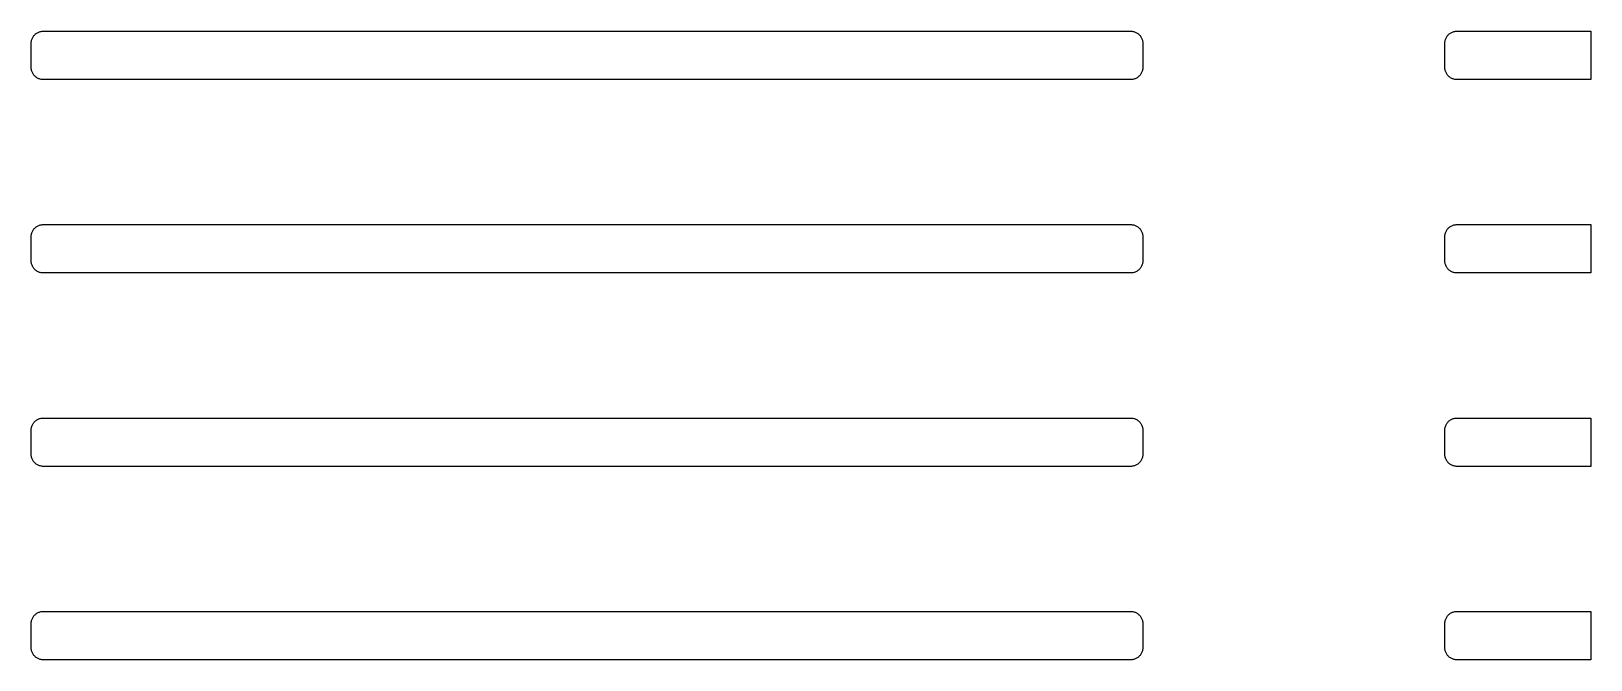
# Model space of a CAD drawing. Header units: metres. Extents: x -163 to 163, y -163 to 163.
# Drawn here: x -44.7 to -5.97, y 80.4 to 96 of the extents above; entities that cross this region are included whole.
import ezdxf

# ---------------------------------------------------------------- set-up
doc = ezdxf.new("R2010")
doc.units = ezdxf.units.M

msp = doc.modelspace()

# ---------------------------------------------------------------- linework, layer by layer
for p, q in [((-44.6989, 95.701), (-44.6983, 95.7199)), ((-44.6989, 95.101), (-44.6989, 95.701)), ((-44.6983, 95.7199), (-44.6966, 95.7386)), ((-44.6966, 95.7386), (-44.6936, 95.7573)), ((-44.6936, 95.7573), (-44.6895, 95.7757)), ((-44.6895, 95.7757), (-44.6843, 95.7937)), ((-44.6843, 95.7937), (-44.6779, 95.8115)), ((-44.6779, 95.8115), (-44.6704, 95.8288)), ((-44.6704, 95.8288), (-44.6618, 95.8456)), ((-44.6618, 95.8456), (-44.6523, 95.8618)), ((-44.6523, 95.8618), (-44.6416, 95.8774)), ((-44.6416, 95.8774), (-44.6301, 95.8923)), ((-44.6301, 95.8923), (-44.6176, 95.9064)), ((-44.6176, 95.9064), (-44.6043, 95.9197)), ((-44.6043, 95.9197), (-44.5902, 95.9322)), ((-44.5902, 95.9322), (-44.5753, 95.9437)), ((-44.5753, 95.9437), (-44.5597, 95.9543)), ((-44.5597, 95.9543), (-44.5435, 95.9639)), ((-44.5435, 95.9639), (-44.5267, 95.9725)), ((-44.5267, 95.9725), (-44.5094, 95.98)), ((-44.5094, 95.98), (-44.4917, 95.9864)), ((-44.4917, 95.9864), (-44.4736, 95.9916)), ((-44.4736, 95.9916), (-44.4552, 95.9957)), ((-44.4552, 95.9957), (-44.4366, 95.9987)), ((-44.4366, 95.9987), (-44.4178, 96.0004)), ((-44.4178, 96.0004), (-44.3989, 96.001)), ((-44.3989, 96.001), (-17.3989, 96.001)), ((-17.3989, 96.001), (-17.3801, 96.0004)), ((-17.3801, 96.0004), (-17.3613, 95.9987)), ((-17.3613, 95.9987), (-17.3427, 95.9957)), ((-17.3427, 95.9957), (-17.3243, 95.9916)), ((-17.3243, 95.9916), (-17.3062, 95.9864)), ((-17.3062, 95.9864), (-17.2885, 95.98)), ((-17.2885, 95.98), (-17.2712, 95.9725)), ((-17.2712, 95.9725), (-17.2544, 95.9639)), ((-17.2544, 95.9639), (-17.2382, 95.9543)), ((-17.2382, 95.9543), (-17.2226, 95.9437)), ((-17.2226, 95.9437), (-17.2077, 95.9322)), ((-17.2077, 95.9322), (-17.1936, 95.9197)), ((-17.1936, 95.9197), (-17.1803, 95.9064)), ((-17.1803, 95.9064), (-17.1678, 95.8923)), ((-17.1678, 95.8923), (-17.1562, 95.8774)), ((-17.1562, 95.8774), (-17.1456, 95.8618)), ((-17.1456, 95.8618), (-17.1361, 95.8456)), ((-17.1361, 95.8456), (-17.1275, 95.8288)), ((-17.1275, 95.8288), (-17.12, 95.8115)), ((-17.12, 95.8115), (-17.1136, 95.7937)), ((-17.1136, 95.7937), (-17.1084, 95.7757)), ((-17.1084, 95.7757), (-17.1043, 95.7573)), ((-17.1043, 95.7573), (-17.1013, 95.7386)), ((-17.1013, 95.7386), (-17.0995, 95.7199)), ((-17.0995, 95.7199), (-17.099, 95.701)), ((-17.099, 95.701), (-17.099, 95.101)), ((-9.59894, 95.701), (-9.59836, 95.7199)), ((-9.59894, 95.101), (-9.59894, 95.701)), ((-9.59836, 95.7199), (-9.59657, 95.7386)), ((-9.59657, 95.7386), (-9.59363, 95.7573)), ((-9.59363, 95.7573), (-9.58952, 95.7757)), ((-9.58952, 95.7757), (-9.58426, 95.7937)), ((-9.58426, 95.7937), (-9.57788, 95.8115)), ((-9.57788, 95.8115), (-9.57039, 95.8288)), ((-9.57039, 95.8288), (-9.56184, 95.8456)), ((-9.56184, 95.8456), (-9.55225, 95.8618)), ((-9.55225, 95.8618), (-9.54166, 95.8774)), ((-9.54166, 95.8774), (-9.53011, 95.8923)), ((-9.53011, 95.8923), (-9.51764, 95.9064)), ((-9.51764, 95.9064), (-9.5043, 95.9197)), ((-9.5043, 95.9197), (-9.49017, 95.9322)), ((-9.49017, 95.9322), (-9.47528, 95.9437)), ((-9.47528, 95.9437), (-9.45969, 95.9543)), ((-9.45969, 95.9543), (-9.44347, 95.9639)), ((-9.44347, 95.9639), (-9.42668, 95.9725)), ((-9.42668, 95.9725), (-9.40938, 95.98)), ((-9.40938, 95.98), (-9.39165, 95.9864)), ((-9.39165, 95.9864), (-9.37355, 95.9916)), ((-9.37355, 95.9916), (-9.35516, 95.9957)), ((-9.35516, 95.9957), (-9.33655, 95.9987)), ((-9.33655, 95.9987), (-9.31778, 96.0004)), ((-9.31778, 96.0004), (-9.29895, 96.001)), ((-9.29895, 96.001), (-5.97498, 96.001)), ((-5.97498, 96.001), (-5.97498, 94.801)), ((-44.6983, 95.0822), (-44.6989, 95.101)), ((-44.6966, 95.0634), (-44.6983, 95.0822)), ((-44.6936, 95.0448), (-44.6966, 95.0634)), ((-44.6895, 95.0264), (-44.6936, 95.0448)), ((-44.6843, 95.0083), (-44.6895, 95.0264)), ((-44.6779, 94.9906), (-44.6843, 95.0083)), ((-44.6704, 94.9733), (-44.6779, 94.9906)), ((-44.6618, 94.9565), (-44.6704, 94.9733)), ((-44.6523, 94.9403), (-44.6618, 94.9565)), ((-44.6416, 94.9247), (-44.6523, 94.9403)), ((-44.6301, 94.9098), (-44.6416, 94.9247)), ((-44.6176, 94.8957), (-44.6301, 94.9098)), ((-44.6043, 94.8824), (-44.6176, 94.8957)), ((-44.5902, 94.8699), (-44.6043, 94.8824)), ((-17.1936, 94.8824), (-17.2077, 94.8699)), ((-17.1803, 94.8957), (-17.1936, 94.8824)), ((-17.1678, 94.9098), (-17.1803, 94.8957)), ((-17.1562, 94.9247), (-17.1678, 94.9098)), ((-17.1456, 94.9403), (-17.1562, 94.9247)), ((-17.1361, 94.9565), (-17.1456, 94.9403)), ((-17.1275, 94.9733), (-17.1361, 94.9565)), ((-17.12, 94.9906), (-17.1275, 94.9733)), ((-17.1136, 95.0083), (-17.12, 94.9906)), ((-17.1084, 95.0264), (-17.1136, 95.0083)), ((-17.1043, 95.0448), (-17.1084, 95.0264)), ((-17.1013, 95.0634), (-17.1043, 95.0448)), ((-17.0995, 95.0822), (-17.1013, 95.0634)), ((-17.099, 95.101), (-17.0995, 95.0822)), ((-9.59836, 95.0822), (-9.59894, 95.101)), ((-9.59657, 95.0634), (-9.59836, 95.0822)), ((-9.59363, 95.0448), (-9.59657, 95.0634)), ((-9.58952, 95.0264), (-9.59363, 95.0448)), ((-9.58426, 95.0083), (-9.58952, 95.0264)), ((-9.57788, 94.9906), (-9.58426, 95.0083)), ((-9.57039, 94.9733), (-9.57788, 94.9906)), ((-9.56184, 94.9565), (-9.57039, 94.9733)), ((-9.55225, 94.9403), (-9.56184, 94.9565)), ((-9.54166, 94.9247), (-9.55225, 94.9403)), ((-9.53011, 94.9098), (-9.54166, 94.9247)), ((-9.51764, 94.8957), (-9.53011, 94.9098)), ((-9.5043, 94.8824), (-9.51764, 94.8957)), ((-9.49017, 94.8699), (-9.5043, 94.8824)), ((-44.5753, 94.8583), (-44.5902, 94.8699)), ((-44.5597, 94.8477), (-44.5753, 94.8583)), ((-44.5435, 94.8382), (-44.5597, 94.8477)), ((-44.5267, 94.8296), (-44.5435, 94.8382)), ((-44.5094, 94.8221), (-44.5267, 94.8296)), ((-44.4917, 94.8157), (-44.5094, 94.8221)), ((-44.4736, 94.8105), (-44.4917, 94.8157)), ((-44.4552, 94.8064), (-44.4736, 94.8105)), ((-44.4366, 94.8034), (-44.4552, 94.8064)), ((-44.4178, 94.8016), (-44.4366, 94.8034)), ((-44.3989, 94.801), (-44.4178, 94.8016)), ((-17.3989, 94.801), (-44.3989, 94.801)), ((-17.3801, 94.8016), (-17.3989, 94.801)), ((-17.3613, 94.8034), (-17.3801, 94.8016)), ((-17.3427, 94.8064), (-17.3613, 94.8034)), ((-17.3243, 94.8105), (-17.3427, 94.8064)), ((-17.3062, 94.8157), (-17.3243, 94.8105)), ((-17.2885, 94.8221), (-17.3062, 94.8157)), ((-17.2712, 94.8296), (-17.2885, 94.8221)), ((-17.2544, 94.8382), (-17.2712, 94.8296)), ((-17.2382, 94.8477), (-17.2544, 94.8382)), ((-17.2226, 94.8583), (-17.2382, 94.8477)), ((-17.2077, 94.8699), (-17.2226, 94.8583)), ((-9.47528, 94.8583), (-9.49017, 94.8699)), ((-9.45969, 94.8477), (-9.47528, 94.8583)), ((-9.44347, 94.8382), (-9.45969, 94.8477)), ((-9.42668, 94.8296), (-9.44347, 94.8382)), ((-9.40938, 94.8221), (-9.42668, 94.8296)), ((-9.39165, 94.8157), (-9.40938, 94.8221)), ((-9.37355, 94.8105), (-9.39165, 94.8157)), ((-9.35516, 94.8064), (-9.37355, 94.8105)), ((-9.33655, 94.8034), (-9.35516, 94.8064)), ((-9.31778, 94.8016), (-9.33655, 94.8034)), ((-9.29895, 94.801), (-9.31778, 94.8016)), ((-5.97498, 94.801), (-9.29895, 94.801)), ((-44.6843, 90.9937), (-44.6779, 91.0115)), ((-44.6779, 91.0115), (-44.6704, 91.0288)), ((-44.6704, 91.0288), (-44.6618, 91.0456)), ((-44.6618, 91.0456), (-44.6523, 91.0618)), ((-44.6523, 91.0618), (-44.6416, 91.0774)), ((-44.6416, 91.0774), (-44.6301, 91.0923)), ((-44.6301, 91.0923), (-44.6176, 91.1064)), ((-44.6176, 91.1064), (-44.6043, 91.1197)), ((-44.6043, 91.1197), (-44.5902, 91.1322)), ((-44.5902, 91.1322), (-44.5753, 91.1438)), ((-44.5753, 91.1438), (-44.5597, 91.1543)), ((-44.5597, 91.1543), (-44.5435, 91.1639)), ((-44.5435, 91.1639), (-44.5267, 91.1725)), ((-44.5267, 91.1725), (-44.5094, 91.18)), ((-44.5094, 91.18), (-44.4917, 91.1864)), ((-44.4917, 91.1864), (-44.4736, 91.1916)), ((-44.4736, 91.1916), (-44.4552, 91.1957)), ((-44.4552, 91.1957), (-44.4366, 91.1987)), ((-44.4366, 91.1987), (-44.4178, 91.2005)), ((-44.4178, 91.2005), (-44.3989, 91.201)), ((-44.3989, 91.201), (-17.3989, 91.201)), ((-17.3989, 91.201), (-17.3801, 91.2005)), ((-17.3801, 91.2005), (-17.3613, 91.1987)), ((-17.3613, 91.1987), (-17.3427, 91.1957)), ((-17.3427, 91.1957), (-17.3243, 91.1916)), ((-17.3243, 91.1916), (-17.3062, 91.1864)), ((-17.3062, 91.1864), (-17.2885, 91.18)), ((-17.2885, 91.18), (-17.2712, 91.1725)), ((-17.2712, 91.1725), (-17.2544, 91.1639)), ((-17.2544, 91.1639), (-17.2382, 91.1543)), ((-17.2382, 91.1543), (-17.2226, 91.1438)), ((-17.2226, 91.1438), (-17.2077, 91.1322)), ((-17.2077, 91.1322), (-17.1936, 91.1197)), ((-17.1936, 91.1197), (-17.1803, 91.1064)), ((-17.1803, 91.1064), (-17.1678, 91.0923)), ((-17.1678, 91.0923), (-17.1562, 91.0774)), ((-17.1562, 91.0774), (-17.1456, 91.0618)), ((-17.1456, 91.0618), (-17.1361, 91.0456)), ((-17.1361, 91.0456), (-17.1275, 91.0288)), ((-17.1275, 91.0288), (-17.12, 91.0115)), ((-17.12, 91.0115), (-17.1136, 90.9937)), ((-9.58426, 90.9937), (-9.57788, 91.0115)), ((-9.57788, 91.0115), (-9.57039, 91.0288)), ((-9.57039, 91.0288), (-9.56184, 91.0456)), ((-9.56184, 91.0456), (-9.55225, 91.0618)), ((-9.55225, 91.0618), (-9.54166, 91.0774)), ((-9.54166, 91.0774), (-9.53011, 91.0923)), ((-9.53011, 91.0923), (-9.51764, 91.1064)), ((-9.51764, 91.1064), (-9.5043, 91.1197)), ((-9.5043, 91.1197), (-9.49017, 91.1322)), ((-9.49017, 91.1322), (-9.47528, 91.1438)), ((-9.47528, 91.1438), (-9.45969, 91.1543)), ((-9.45969, 91.1543), (-9.44347, 91.1639)), ((-9.44347, 91.1639), (-9.42668, 91.1725)), ((-9.42668, 91.1725), (-9.40938, 91.18)), ((-9.40938, 91.18), (-9.39165, 91.1864)), ((-9.39165, 91.1864), (-9.37355, 91.1916)), ((-9.37355, 91.1916), (-9.35516, 91.1957)), ((-9.35516, 91.1957), (-9.33655, 91.1987)), ((-9.33655, 91.1987), (-9.31778, 91.2005)), ((-9.31778, 91.2005), (-9.29895, 91.201)), ((-9.29895, 91.201), (-5.97498, 91.201)), ((-5.97498, 91.201), (-5.97498, 90.001)), ((-44.6989, 90.901), (-44.6983, 90.9199)), ((-44.6989, 90.301), (-44.6989, 90.901)), ((-44.6983, 90.9199), (-44.6966, 90.9386)), ((-44.6966, 90.9386), (-44.6936, 90.9573)), ((-44.6936, 90.9573), (-44.6895, 90.9756)), ((-44.6895, 90.9756), (-44.6843, 90.9937)), ((-17.1136, 90.9937), (-17.1084, 90.9756)), ((-17.1084, 90.9756), (-17.1043, 90.9573)), ((-17.1043, 90.9573), (-17.1013, 90.9386)), ((-17.1013, 90.9386), (-17.0995, 90.9199)), ((-17.0995, 90.9199), (-17.099, 90.901)), ((-17.099, 90.901), (-17.099, 90.301)), ((-9.59894, 90.901), (-9.59836, 90.9199)), ((-9.59894, 90.301), (-9.59894, 90.901)), ((-9.59836, 90.9199), (-9.59657, 90.9386)), ((-9.59657, 90.9386), (-9.59363, 90.9573)), ((-9.59363, 90.9573), (-9.58952, 90.9756)), ((-9.58952, 90.9756), (-9.58426, 90.9937)), ((-44.6983, 90.2822), (-44.6989, 90.301)), ((-44.6966, 90.2634), (-44.6983, 90.2822)), ((-44.6936, 90.2448), (-44.6966, 90.2634)), ((-44.6895, 90.2264), (-44.6936, 90.2448)), ((-17.1043, 90.2448), (-17.1084, 90.2264)), ((-17.1013, 90.2634), (-17.1043, 90.2448)), ((-17.0995, 90.2822), (-17.1013, 90.2634)), ((-17.099, 90.301), (-17.0995, 90.2822)), ((-9.59836, 90.2822), (-9.59894, 90.301)), ((-9.59657, 90.2634), (-9.59836, 90.2822)), ((-9.59363, 90.2448), (-9.59657, 90.2634)), ((-9.58952, 90.2264), (-9.59363, 90.2448)), ((-44.6843, 90.2083), (-44.6895, 90.2264)), ((-44.6779, 90.1906), (-44.6843, 90.2083)), ((-44.6704, 90.1733), (-44.6779, 90.1906)), ((-44.6618, 90.1565), (-44.6704, 90.1733)), ((-44.6523, 90.1403), (-44.6618, 90.1565)), ((-44.6416, 90.1247), (-44.6523, 90.1403)), ((-44.6301, 90.1098), (-44.6416, 90.1247)), ((-44.6176, 90.0957), (-44.6301, 90.1098)), ((-44.6043, 90.0824), (-44.6176, 90.0957)), ((-44.5902, 90.0699), (-44.6043, 90.0824)), ((-44.5753, 90.0583), (-44.5902, 90.0699)), ((-44.5597, 90.0477), (-44.5753, 90.0583)), ((-44.5435, 90.0381), (-44.5597, 90.0477)), ((-44.5267, 90.0296), (-44.5435, 90.0381)), ((-44.5094, 90.0221), (-44.5267, 90.0296)), ((-44.4917, 90.0157), (-44.5094, 90.0221)), ((-44.4736, 90.0105), (-44.4917, 90.0157)), ((-44.4552, 90.0064), (-44.4736, 90.0105)), ((-44.4366, 90.0034), (-44.4552, 90.0064)), ((-44.4178, 90.0016), (-44.4366, 90.0034)), ((-44.3989, 90.001), (-44.4178, 90.0016)), ((-17.3989, 90.001), (-44.3989, 90.001)), ((-17.3801, 90.0016), (-17.3989, 90.001)), ((-17.3613, 90.0034), (-17.3801, 90.0016)), ((-17.3427, 90.0064), (-17.3613, 90.0034)), ((-17.3243, 90.0105), (-17.3427, 90.0064)), ((-17.3062, 90.0157), (-17.3243, 90.0105)), ((-17.2885, 90.0221), (-17.3062, 90.0157)), ((-17.2712, 90.0296), (-17.2885, 90.0221)), ((-17.2544, 90.0381), (-17.2712, 90.0296)), ((-17.2382, 90.0477), (-17.2544, 90.0381)), ((-17.2226, 90.0583), (-17.2382, 90.0477)), ((-17.2077, 90.0699), (-17.2226, 90.0583)), ((-17.1936, 90.0824), (-17.2077, 90.0699)), ((-17.1803, 90.0957), (-17.1936, 90.0824)), ((-17.1678, 90.1098), (-17.1803, 90.0957)), ((-17.1562, 90.1247), (-17.1678, 90.1098)), ((-17.1456, 90.1403), (-17.1562, 90.1247)), ((-17.1361, 90.1565), (-17.1456, 90.1403)), ((-17.1275, 90.1733), (-17.1361, 90.1565)), ((-17.12, 90.1906), (-17.1275, 90.1733)), ((-17.1136, 90.2083), (-17.12, 90.1906)), ((-17.1084, 90.2264), (-17.1136, 90.2083)), ((-9.58426, 90.2083), (-9.58952, 90.2264)), ((-9.57788, 90.1906), (-9.58426, 90.2083)), ((-9.57039, 90.1733), (-9.57788, 90.1906)), ((-9.56184, 90.1565), (-9.57039, 90.1733)), ((-9.55225, 90.1403), (-9.56184, 90.1565)), ((-9.54166, 90.1247), (-9.55225, 90.1403)), ((-9.53011, 90.1098), (-9.54166, 90.1247)), ((-9.51764, 90.0957), (-9.53011, 90.1098)), ((-9.5043, 90.0824), (-9.51764, 90.0957)), ((-9.49017, 90.0699), (-9.5043, 90.0824)), ((-9.47528, 90.0583), (-9.49017, 90.0699)), ((-9.45969, 90.0477), (-9.47528, 90.0583)), ((-9.44347, 90.0381), (-9.45969, 90.0477)), ((-9.42668, 90.0296), (-9.44347, 90.0381)), ((-9.40938, 90.0221), (-9.42668, 90.0296)), ((-9.39165, 90.0157), (-9.40938, 90.0221)), ((-9.37355, 90.0105), (-9.39165, 90.0157)), ((-9.35516, 90.0064), (-9.37355, 90.0105)), ((-9.33655, 90.0034), (-9.35516, 90.0064)), ((-9.31778, 90.0016), (-9.33655, 90.0034)), ((-9.29895, 90.001), (-9.31778, 90.0016)), ((-5.97498, 90.001), (-9.29895, 90.001)), ((-44.5597, 86.3543), (-44.5435, 86.3639)), ((-44.5435, 86.3639), (-44.5267, 86.3725)), ((-44.5267, 86.3725), (-44.5094, 86.38)), ((-44.5094, 86.38), (-44.4917, 86.3864)), ((-44.4917, 86.3864), (-44.4736, 86.3916)), ((-44.4736, 86.3916), (-44.4552, 86.3957)), ((-44.4552, 86.3957), (-44.4366, 86.3987)), ((-44.4366, 86.3987), (-44.4178, 86.4005)), ((-44.4178, 86.4005), (-44.3989, 86.401)), ((-44.3989, 86.401), (-17.3989, 86.401)), ((-17.3989, 86.401), (-17.3801, 86.4005)), ((-17.3801, 86.4005), (-17.3613, 86.3987)), ((-17.3613, 86.3987), (-17.3427, 86.3957)), ((-17.3427, 86.3957), (-17.3243, 86.3916)), ((-17.3243, 86.3916), (-17.3062, 86.3864)), ((-17.3062, 86.3864), (-17.2885, 86.38)), ((-17.2885, 86.38), (-17.2712, 86.3725)), ((-17.2712, 86.3725), (-17.2544, 86.3639)), ((-17.2544, 86.3639), (-17.2382, 86.3543)), ((-9.45969, 86.3543), (-9.44347, 86.3639)), ((-9.44347, 86.3639), (-9.42668, 86.3725)), ((-9.42668, 86.3725), (-9.40938, 86.38)), ((-9.40938, 86.38), (-9.39165, 86.3864)), ((-9.39165, 86.3864), (-9.37355, 86.3916)), ((-9.37355, 86.3916), (-9.35516, 86.3957)), ((-9.35516, 86.3957), (-9.33655, 86.3987)), ((-9.33655, 86.3987), (-9.31778, 86.4005)), ((-9.31778, 86.4005), (-9.29895, 86.401)), ((-9.29895, 86.401), (-5.97498, 86.401)), ((-5.97498, 86.401), (-5.97498, 85.201)), ((-44.6989, 86.101), (-44.6983, 86.1199)), ((-44.6989, 85.501), (-44.6989, 86.101)), ((-44.6983, 86.1199), (-44.6966, 86.1386)), ((-44.6966, 86.1386), (-44.6936, 86.1573)), ((-44.6936, 86.1573), (-44.6895, 86.1756)), ((-44.6895, 86.1756), (-44.6843, 86.1937)), ((-44.6843, 86.1937), (-44.6779, 86.2115)), ((-44.6779, 86.2115), (-44.6704, 86.2288)), ((-44.6704, 86.2288), (-44.6618, 86.2456)), ((-44.6618, 86.2456), (-44.6523, 86.2618)), ((-44.6523, 86.2618), (-44.6416, 86.2774)), ((-44.6416, 86.2774), (-44.6301, 86.2923)), ((-44.6301, 86.2923), (-44.6176, 86.3064)), ((-44.6176, 86.3064), (-44.6043, 86.3197)), ((-44.6043, 86.3197), (-44.5902, 86.3322)), ((-44.5902, 86.3322), (-44.5753, 86.3438)), ((-44.5753, 86.3438), (-44.5597, 86.3543)), ((-17.2382, 86.3543), (-17.2226, 86.3438)), ((-17.2226, 86.3438), (-17.2077, 86.3322)), ((-17.2077, 86.3322), (-17.1936, 86.3197)), ((-17.1936, 86.3197), (-17.1803, 86.3064)), ((-17.1803, 86.3064), (-17.1678, 86.2923)), ((-17.1678, 86.2923), (-17.1562, 86.2774)), ((-17.1562, 86.2774), (-17.1456, 86.2618)), ((-17.1456, 86.2618), (-17.1361, 86.2456)), ((-17.1361, 86.2456), (-17.1275, 86.2288)), ((-17.1275, 86.2288), (-17.12, 86.2115)), ((-17.12, 86.2115), (-17.1136, 86.1937)), ((-17.1136, 86.1937), (-17.1084, 86.1756)), ((-17.1084, 86.1756), (-17.1043, 86.1573)), ((-17.1043, 86.1573), (-17.1013, 86.1386)), ((-17.1013, 86.1386), (-17.0995, 86.1199)), ((-17.0995, 86.1199), (-17.099, 86.101)), ((-17.099, 86.101), (-17.099, 85.501)), ((-9.59894, 86.101), (-9.59836, 86.1199)), ((-9.59894, 85.501), (-9.59894, 86.101)), ((-9.59836, 86.1199), (-9.59657, 86.1386)), ((-9.59657, 86.1386), (-9.59363, 86.1573)), ((-9.59363, 86.1573), (-9.58952, 86.1756)), ((-9.58952, 86.1756), (-9.58426, 86.1937)), ((-9.58426, 86.1937), (-9.57788, 86.2115)), ((-9.57788, 86.2115), (-9.57039, 86.2288)), ((-9.57039, 86.2288), (-9.56184, 86.2456)), ((-9.56184, 86.2456), (-9.55225, 86.2618)), ((-9.55225, 86.2618), (-9.54166, 86.2774)), ((-9.54166, 86.2774), (-9.53011, 86.2923)), ((-9.53011, 86.2923), (-9.51764, 86.3064)), ((-9.51764, 86.3064), (-9.5043, 86.3197)), ((-9.5043, 86.3197), (-9.49017, 86.3322)), ((-9.49017, 86.3322), (-9.47528, 86.3438)), ((-9.47528, 86.3438), (-9.45969, 86.3543)), ((-44.6983, 85.4822), (-44.6989, 85.501)), ((-44.6966, 85.4634), (-44.6983, 85.4822)), ((-44.6936, 85.4448), (-44.6966, 85.4634)), ((-44.6895, 85.4264), (-44.6936, 85.4448)), ((-44.6843, 85.4083), (-44.6895, 85.4264)), ((-44.6779, 85.3906), (-44.6843, 85.4083)), ((-44.6704, 85.3733), (-44.6779, 85.3906)), ((-44.6618, 85.3565), (-44.6704, 85.3733)), ((-44.6523, 85.3403), (-44.6618, 85.3565)), ((-44.6416, 85.3247), (-44.6523, 85.3403)), ((-44.6301, 85.3098), (-44.6416, 85.3247)), ((-44.6176, 85.2957), (-44.6301, 85.3098)), ((-44.6043, 85.2823), (-44.6176, 85.2957)), ((-44.5902, 85.2699), (-44.6043, 85.2823)), ((-44.5753, 85.2583), (-44.5902, 85.2699)), ((-44.5597, 85.2477), (-44.5753, 85.2583)), ((-44.5435, 85.2381), (-44.5597, 85.2477)), ((-44.5267, 85.2296), (-44.5435, 85.2381)), ((-44.5094, 85.2221), (-44.5267, 85.2296)), ((-44.4917, 85.2157), (-44.5094, 85.2221)), ((-44.4736, 85.2105), (-44.4917, 85.2157)), ((-44.4552, 85.2064), (-44.4736, 85.2105)), ((-44.4366, 85.2034), (-44.4552, 85.2064)), ((-44.4178, 85.2016), (-44.4366, 85.2034)), ((-44.3989, 85.201), (-44.4178, 85.2016)), ((-17.3989, 85.201), (-44.3989, 85.201)), ((-17.3801, 85.2016), (-17.3989, 85.201)), ((-17.3613, 85.2034), (-17.3801, 85.2016)), ((-17.3427, 85.2064), (-17.3613, 85.2034)), ((-17.3243, 85.2105), (-17.3427, 85.2064)), ((-17.3062, 85.2157), (-17.3243, 85.2105)), ((-17.2885, 85.2221), (-17.3062, 85.2157)), ((-17.2712, 85.2296), (-17.2885, 85.2221)), ((-17.2544, 85.2381), (-17.2712, 85.2296)), ((-17.2382, 85.2477), (-17.2544, 85.2381)), ((-17.2226, 85.2583), (-17.2382, 85.2477)), ((-17.2077, 85.2699), (-17.2226, 85.2583)), ((-17.1936, 85.2823), (-17.2077, 85.2699)), ((-17.1803, 85.2957), (-17.1936, 85.2823)), ((-17.1678, 85.3098), (-17.1803, 85.2957)), ((-17.1562, 85.3247), (-17.1678, 85.3098)), ((-17.1456, 85.3403), (-17.1562, 85.3247)), ((-17.1361, 85.3565), (-17.1456, 85.3403)), ((-17.1275, 85.3733), (-17.1361, 85.3565)), ((-17.12, 85.3906), (-17.1275, 85.3733)), ((-17.1136, 85.4083), (-17.12, 85.3906)), ((-17.1084, 85.4264), (-17.1136, 85.4083)), ((-17.1043, 85.4448), (-17.1084, 85.4264)), ((-17.1013, 85.4634), (-17.1043, 85.4448)), ((-17.0995, 85.4822), (-17.1013, 85.4634)), ((-17.099, 85.501), (-17.0995, 85.4822)), ((-9.59836, 85.4822), (-9.59894, 85.501)), ((-9.59657, 85.4634), (-9.59836, 85.4822)), ((-9.59363, 85.4448), (-9.59657, 85.4634)), ((-9.58952, 85.4264), (-9.59363, 85.4448)), ((-9.58426, 85.4083), (-9.58952, 85.4264)), ((-9.57788, 85.3906), (-9.58426, 85.4083)), ((-9.57039, 85.3733), (-9.57788, 85.3906)), ((-9.56184, 85.3565), (-9.57039, 85.3733)), ((-9.55225, 85.3403), (-9.56184, 85.3565)), ((-9.54166, 85.3247), (-9.55225, 85.3403)), ((-9.53011, 85.3098), (-9.54166, 85.3247)), ((-9.51764, 85.2957), (-9.53011, 85.3098)), ((-9.5043, 85.2823), (-9.51764, 85.2957)), ((-9.49017, 85.2699), (-9.5043, 85.2823)), ((-9.47528, 85.2583), (-9.49017, 85.2699)), ((-9.45969, 85.2477), (-9.47528, 85.2583)), ((-9.44347, 85.2381), (-9.45969, 85.2477)), ((-9.42668, 85.2296), (-9.44347, 85.2381)), ((-9.40938, 85.2221), (-9.42668, 85.2296)), ((-9.39165, 85.2157), (-9.40938, 85.2221)), ((-9.37355, 85.2105), (-9.39165, 85.2157)), ((-9.35516, 85.2064), (-9.37355, 85.2105)), ((-9.33655, 85.2034), (-9.35516, 85.2064)), ((-9.31778, 85.2016), (-9.33655, 85.2034)), ((-9.29895, 85.201), (-9.31778, 85.2016)), ((-5.97498, 85.201), (-9.29895, 85.201)), ((-44.6983, 81.3199), (-44.6966, 81.3386)), ((-44.6966, 81.3386), (-44.6936, 81.3573)), ((-44.6936, 81.3573), (-44.6895, 81.3757)), ((-44.6895, 81.3757), (-44.6843, 81.3938)), ((-44.6843, 81.3938), (-44.6779, 81.4115)), ((-44.6779, 81.4115), (-44.6704, 81.4288)), ((-44.6704, 81.4288), (-44.6618, 81.4456)), ((-44.6618, 81.4456), (-44.6523, 81.4618)), ((-44.6523, 81.4618), (-44.6416, 81.4774)), ((-44.6416, 81.4774), (-44.6301, 81.4923)), ((-44.6301, 81.4923), (-44.6176, 81.5064)), ((-44.6176, 81.5064), (-44.6043, 81.5197)), ((-44.6043, 81.5197), (-44.5902, 81.5322)), ((-44.5902, 81.5322), (-44.5753, 81.5437)), ((-44.5753, 81.5437), (-44.5597, 81.5543)), ((-44.5597, 81.5543), (-44.5435, 81.5639)), ((-44.5435, 81.5639), (-44.5267, 81.5725)), ((-44.5267, 81.5725), (-44.5094, 81.58)), ((-44.5094, 81.58), (-44.4917, 81.5864)), ((-44.4917, 81.5864), (-44.4736, 81.5916)), ((-44.4736, 81.5916), (-44.4552, 81.5957)), ((-44.4552, 81.5957), (-44.4366, 81.5987)), ((-44.4366, 81.5987), (-44.4178, 81.6004)), ((-44.4178, 81.6004), (-44.3989, 81.601)), ((-44.3989, 81.601), (-17.3989, 81.601)), ((-17.3989, 81.601), (-17.3801, 81.6004)), ((-17.3801, 81.6004), (-17.3613, 81.5987)), ((-17.3613, 81.5987), (-17.3427, 81.5957)), ((-17.3427, 81.5957), (-17.3243, 81.5916)), ((-17.3243, 81.5916), (-17.3062, 81.5864)), ((-17.3062, 81.5864), (-17.2885, 81.58)), ((-17.2885, 81.58), (-17.2712, 81.5725)), ((-17.2712, 81.5725), (-17.2544, 81.5639)), ((-17.2544, 81.5639), (-17.2382, 81.5543)), ((-17.2382, 81.5543), (-17.2226, 81.5437)), ((-17.2226, 81.5437), (-17.2077, 81.5322)), ((-17.2077, 81.5322), (-17.1936, 81.5197)), ((-17.1936, 81.5197), (-17.1803, 81.5064)), ((-17.1803, 81.5064), (-17.1678, 81.4923)), ((-17.1678, 81.4923), (-17.1562, 81.4774)), ((-17.1562, 81.4774), (-17.1456, 81.4618)), ((-17.1456, 81.4618), (-17.1361, 81.4456)), ((-17.1361, 81.4456), (-17.1275, 81.4288)), ((-17.1275, 81.4288), (-17.12, 81.4115)), ((-17.12, 81.4115), (-17.1136, 81.3938)), ((-17.1136, 81.3938), (-17.1084, 81.3757)), ((-17.1084, 81.3757), (-17.1043, 81.3573)), ((-17.1043, 81.3573), (-17.1013, 81.3386)), ((-17.1013, 81.3386), (-17.0995, 81.3199)), ((-9.59836, 81.3199), (-9.59657, 81.3386)), ((-9.59657, 81.3386), (-9.59363, 81.3573)), ((-9.59363, 81.3573), (-9.58952, 81.3757)), ((-9.58952, 81.3757), (-9.58426, 81.3938)), ((-9.58426, 81.3938), (-9.57788, 81.4115)), ((-9.57788, 81.4115), (-9.57039, 81.4288)), ((-9.57039, 81.4288), (-9.56184, 81.4456)), ((-9.56184, 81.4456), (-9.55225, 81.4618)), ((-9.55225, 81.4618), (-9.54166, 81.4774)), ((-9.54166, 81.4774), (-9.53011, 81.4923)), ((-9.53011, 81.4923), (-9.51764, 81.5064)), ((-9.51764, 81.5064), (-9.5043, 81.5197)), ((-9.5043, 81.5197), (-9.49017, 81.5322)), ((-9.49017, 81.5322), (-9.47528, 81.5437)), ((-9.47528, 81.5437), (-9.45969, 81.5543)), ((-9.45969, 81.5543), (-9.44347, 81.5639)), ((-9.44347, 81.5639), (-9.42668, 81.5725)), ((-9.42668, 81.5725), (-9.40938, 81.58)), ((-9.40938, 81.58), (-9.39165, 81.5864)), ((-9.39165, 81.5864), (-9.37355, 81.5916)), ((-9.37355, 81.5916), (-9.35516, 81.5957)), ((-9.35516, 81.5957), (-9.33655, 81.5987)), ((-9.33655, 81.5987), (-9.31778, 81.6004)), ((-9.31778, 81.6004), (-9.29895, 81.601)), ((-9.29895, 81.601), (-5.97498, 81.601)), ((-5.97498, 81.601), (-5.97498, 80.401)), ((-44.6989, 81.301), (-44.6983, 81.3199)), ((-44.6989, 80.701), (-44.6989, 81.301)), ((-17.0995, 81.3199), (-17.099, 81.301)), ((-17.099, 81.301), (-17.099, 80.701)), ((-9.59894, 81.301), (-9.59836, 81.3199)), ((-9.59894, 80.701), (-9.59894, 81.301)), ((-44.6983, 80.6822), (-44.6989, 80.701)), ((-44.6966, 80.6634), (-44.6983, 80.6822)), ((-44.6936, 80.6448), (-44.6966, 80.6634)), ((-44.6895, 80.6264), (-44.6936, 80.6448)), ((-44.6843, 80.6083), (-44.6895, 80.6264)), ((-44.6779, 80.5906), (-44.6843, 80.6083)), ((-44.6704, 80.5733), (-44.6779, 80.5906)), ((-44.6618, 80.5565), (-44.6704, 80.5733)), ((-44.6523, 80.5403), (-44.6618, 80.5565)), ((-17.1361, 80.5565), (-17.1456, 80.5403)), ((-17.1275, 80.5733), (-17.1361, 80.5565)), ((-17.12, 80.5906), (-17.1275, 80.5733)), ((-17.1136, 80.6083), (-17.12, 80.5906)), ((-17.1084, 80.6264), (-17.1136, 80.6083)), ((-17.1043, 80.6448), (-17.1084, 80.6264)), ((-17.1013, 80.6634), (-17.1043, 80.6448)), ((-17.0995, 80.6822), (-17.1013, 80.6634)), ((-17.099, 80.701), (-17.0995, 80.6822)), ((-9.59836, 80.6822), (-9.59894, 80.701)), ((-9.59657, 80.6634), (-9.59836, 80.6822)), ((-9.59363, 80.6448), (-9.59657, 80.6634)), ((-9.58952, 80.6264), (-9.59363, 80.6448)), ((-9.58426, 80.6083), (-9.58952, 80.6264)), ((-9.57788, 80.5906), (-9.58426, 80.6083)), ((-9.57039, 80.5733), (-9.57788, 80.5906)), ((-9.56184, 80.5565), (-9.57039, 80.5733)), ((-9.55225, 80.5403), (-9.56184, 80.5565)), ((-44.6416, 80.5247), (-44.6523, 80.5403)), ((-44.6301, 80.5098), (-44.6416, 80.5247)), ((-44.6176, 80.4957), (-44.6301, 80.5098)), ((-44.6043, 80.4823), (-44.6176, 80.4957)), ((-44.5902, 80.4699), (-44.6043, 80.4823)), ((-44.5753, 80.4583), (-44.5902, 80.4699)), ((-44.5597, 80.4477), (-44.5753, 80.4583)), ((-44.5435, 80.4382), (-44.5597, 80.4477)), ((-44.5267, 80.4296), (-44.5435, 80.4382)), ((-44.5094, 80.4221), (-44.5267, 80.4296)), ((-44.4917, 80.4157), (-44.5094, 80.4221)), ((-44.4736, 80.4105), (-44.4917, 80.4157)), ((-44.4552, 80.4064), (-44.4736, 80.4105)), ((-44.4366, 80.4034), (-44.4552, 80.4064)), ((-44.4178, 80.4016), (-44.4366, 80.4034)), ((-44.3989, 80.401), (-44.4178, 80.4016)), ((-17.3989, 80.401), (-44.3989, 80.401)), ((-17.3801, 80.4016), (-17.3989, 80.401)), ((-17.3613, 80.4034), (-17.3801, 80.4016)), ((-17.3427, 80.4064), (-17.3613, 80.4034)), ((-17.3243, 80.4105), (-17.3427, 80.4064)), ((-17.3062, 80.4157), (-17.3243, 80.4105)), ((-17.2885, 80.4221), (-17.3062, 80.4157)), ((-17.2712, 80.4296), (-17.2885, 80.4221)), ((-17.2544, 80.4382), (-17.2712, 80.4296)), ((-17.2382, 80.4477), (-17.2544, 80.4382)), ((-17.2226, 80.4583), (-17.2382, 80.4477)), ((-17.2077, 80.4699), (-17.2226, 80.4583)), ((-17.1936, 80.4823), (-17.2077, 80.4699)), ((-17.1803, 80.4957), (-17.1936, 80.4823)), ((-17.1678, 80.5098), (-17.1803, 80.4957)), ((-17.1562, 80.5247), (-17.1678, 80.5098)), ((-17.1456, 80.5403), (-17.1562, 80.5247)), ((-9.54166, 80.5247), (-9.55225, 80.5403)), ((-9.53011, 80.5098), (-9.54166, 80.5247)), ((-9.51764, 80.4957), (-9.53011, 80.5098)), ((-9.5043, 80.4823), (-9.51764, 80.4957)), ((-9.49017, 80.4699), (-9.5043, 80.4823)), ((-9.47528, 80.4583), (-9.49017, 80.4699)), ((-9.45969, 80.4477), (-9.47528, 80.4583)), ((-9.44347, 80.4382), (-9.45969, 80.4477)), ((-9.42668, 80.4296), (-9.44347, 80.4382)), ((-9.40938, 80.4221), (-9.42668, 80.4296)), ((-9.39165, 80.4157), (-9.40938, 80.4221)), ((-9.37355, 80.4105), (-9.39165, 80.4157)), ((-9.35516, 80.4064), (-9.37355, 80.4105)), ((-9.33655, 80.4034), (-9.35516, 80.4064)), ((-9.31778, 80.4016), (-9.33655, 80.4034)), ((-9.29895, 80.401), (-9.31778, 80.4016)), ((-5.97498, 80.401), (-9.29895, 80.401))]:
    msp.add_line(p, q)

doc.saveas('drawing.dxf')
